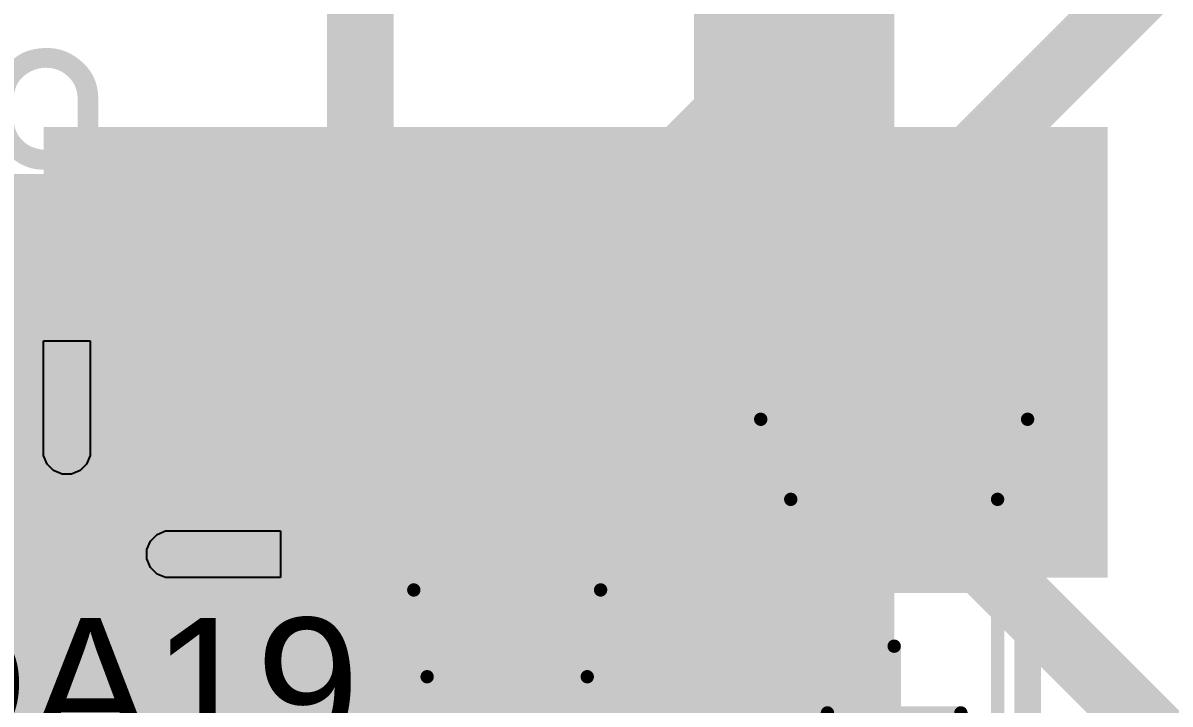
# Model space of a CAD drawing. Header units: inches. Extents: x 0 to 220, y 0 to 115.
# Drawn here: x 164.97 to 173.57, y 32.78 to 37.88 of the extents above; entities that cross this region are included whole.
import ezdxf

# ---------------------------------------------------------------- set-up
doc = ezdxf.new("R2010")
doc.units = ezdxf.units.IN
for name, color, linetype in [('Bottom Layer- Bottom', 5, 'Continuous'), ('Bottom Solder- Bot Mask', 6, 'Continuous'), ('Mechanical 13', 56, 'Continuous'), ('Mechanical 15', 56, 'Continuous'), ('Top 3D Body', 56, 'Continuous'), ('Top Assembly', 56, 'Continuous'), ('Top Courtyard', 56, 'Continuous'), ('Top Layer- Top', 1, 'Continuous'), ('Top Overlay- Top Silk', 2, 'Continuous'), ('Top Paste- Top Paste', 8, 'Continuous'), ('Top Solder- Top Mask', 216, 'Continuous')]:
    doc.layers.add(name, color=color, linetype=linetype)
doc.styles.add('Arial', font='', dxfattribs={"height": 0.2})
doc.styles.add('GOST type B', font='', dxfattribs={"height": 0.2})
doc.styles.get('Arial').set_extended_font_data('Arial')
doc.styles.get('GOST type B').set_extended_font_data('GOST type B')

# ---------------------------------------------------------------- blocks, each defined once
blk = doc.blocks.new('20_VQFN_155')
at = {"layer": 'Bottom Layer- Bottom'}
h = blk.add_hatch(color=7, dxfattribs=at)
edge = h.paths.add_edge_path()
edge.add_arc((1.00000054, 1.00000054), 0.2999994, 0, 360)
h = blk.add_hatch(color=7, dxfattribs=at)
edge = h.paths.add_edge_path()
edge.add_arc((1.00000054, 0), 0.2999994, 0, 360)
at = {"layer": 'Bottom Solder- Bot Mask'}
h = blk.add_hatch(color=7, dxfattribs=at)
edge = h.paths.add_edge_path()
edge.add_arc((1.00000054, 1.00000054), 0.2999994, 0, 360)
h = blk.add_hatch(color=7, dxfattribs=at)
edge = h.paths.add_edge_path()
edge.add_arc((1.00000054, 0), 0.2999994, 0, 360)
at = {"layer": 'Top Layer- Top'}
h = blk.add_hatch(color=1, dxfattribs=at)
edge = h.paths.add_edge_path()
edge.add_line((1.47500086, 2.89999928), (1.47500086, 2.07499966))
edge.add_arc((1.29999994, 2.07499966), 0.17500092, 270, 360, ccw=False)
edge.add_arc((1.29999994, 2.07499966), 0.17500092, 180, 270, ccw=False)
edge.add_line((1.12499902, 2.07499966), (1.12499902, 2.89999928))
edge.add_line((1.12499902, 2.89999928), (1.47500086, 2.89999928))
h = blk.add_hatch(color=7, dxfattribs=at)
edge = h.paths.add_edge_path()
edge.add_arc((1.29999994, 2.41805206), 0.15750032, 0, 360)
blk.add_hatch(color=7, dxfattribs=at).paths.add_polyline_path([(-1.57499939, 1.57499939), (1.57499939, 1.57499939), (1.57499939, -1.57499939), (-1.57499939, -1.57499939)])
h = blk.add_hatch(color=1, dxfattribs=at)
edge = h.paths.add_edge_path()
edge.add_line((2.89999928, 1.12499902), (2.07499966, 1.12499902))
edge.add_arc((2.07499966, 1.29999994), 0.17500092, 180, 270, ccw=False)
edge.add_arc((2.07499966, 1.29999994), 0.17500092, 90, 180, ccw=False)
edge.add_line((2.07499966, 1.47500086), (2.89999928, 1.47500086))
edge.add_line((2.89999928, 1.47500086), (2.89999928, 1.12499902))
h = blk.add_hatch(color=7, dxfattribs=at)
edge = h.paths.add_edge_path()
edge.add_arc((2.39999774, 1.29999994), 0.15750032, 0, 360)
h = blk.add_hatch(color=7, dxfattribs=at)
edge = h.paths.add_edge_path()
edge.add_arc((1.00000054, 1.00000054), 0.2999994, 0, 360)
h = blk.add_hatch(color=1, dxfattribs=at)
edge = h.paths.add_edge_path()
edge.add_line((2.89999928, 0.47500032), (2.07499966, 0.47500032))
edge.add_arc((2.07499966, 0.65000124), 0.17500092, 180.0000000000001, 270, ccw=False)
edge.add_arc((2.074995324015527, 0.6500030360289737), 0.1749965840247437, 89.99858035165812, 180.0005880393647, ccw=False)
edge.add_line((2.07499966, 0.8249996199999998), (2.89999928, 0.8249996199999998))
edge.add_line((2.89999928, 0.8249996199999998), (2.89999928, 0.47500032))
h = blk.add_hatch(color=7, dxfattribs=at)
edge = h.paths.add_edge_path()
edge.add_arc((2.39999774, 0.65000124), 0.15750032, 0, 360)
h = blk.add_hatch(color=7, dxfattribs=at)
edge = h.paths.add_edge_path()
edge.add_arc((1.00000054, 0), 0.2999994, 0, 360)
at = {"layer": 'Top Paste- Top Paste'}
h = blk.add_hatch(color=8, dxfattribs=at)
edge = h.paths.add_edge_path()
edge.add_line((1.44999964, 2.8750006), (1.44999964, 2.07499966))
edge.add_arc((1.29999994, 2.07499966), 0.1499997, 270, 360, ccw=False)
edge.add_arc((1.29999994, 2.07499966), 0.1499997, 180, 270, ccw=False)
edge.add_line((1.15000024, 2.07499966), (1.15000024, 2.8750006))
edge.add_line((1.15000024, 2.8750006), (1.44999964, 2.8750006))
blk.add_hatch(color=7, dxfattribs=at).paths.add_polyline_path([(0.1499997, 0.1499997), (1.4499971, 0.1499997), (1.4499971, 1.4499971), (0.1499997, 1.4499971)])
h = blk.add_hatch(color=8, dxfattribs=at)
edge = h.paths.add_edge_path()
edge.add_line((2.8750006, 1.15000024), (2.07499966, 1.15000024))
edge.add_arc((2.07499966, 1.29999994), 0.1499997, 180, 270, ccw=False)
edge.add_arc((2.07499966, 1.29999994), 0.1499997, 90, 180, ccw=False)
edge.add_line((2.07499966, 1.44999964), (2.8750006, 1.44999964))
edge.add_line((2.8750006, 1.44999964), (2.8750006, 1.15000024))
h = blk.add_hatch(color=8, dxfattribs=at)
edge = h.paths.add_edge_path()
edge.add_line((2.8750006, 0.499999), (2.07499966, 0.499999))
edge.add_arc((2.074997863974734, 0.6499969040266516), 0.1499979040374041, 179.9983437570373, 270.0006860407037, ccw=False)
edge.add_arc((2.07499966, 0.65000124), 0.1499997, 90, 180, ccw=False)
edge.add_line((2.07499966, 0.8000009399999999), (2.8750006, 0.8000009399999999))
edge.add_line((2.8750006, 0.8000009399999999), (2.8750006, 0.499999))
at = {"layer": 'Top Solder- Top Mask'}
h = blk.add_hatch(color=7, dxfattribs=at)
edge = h.paths.add_edge_path()
edge.add_arc((1.29999994, 2.41805206), 0.15750032, 0, 360)
for color, points in [(7, [(-1.57499939, 1.57499939), (1.57499939, 1.57499939), (1.57499939, -1.57499939), (-1.57499939, -1.57499939)]), (216, [(2.89999928, 0.47500032), (2.07499966, 0.47500032), (2.04018896, 0.47500032), (1.97586854, 0.5016423799999999), (1.9266408, 0.55087012), (1.89999874, 0.61519054), (1.89999874, 0.65000124), (1.89999874, 0.6848093999999999), (1.9266408, 0.74912982), (1.97586854, 0.7983575599999999), (2.04018896, 0.8250021599999999), (2.07499966, 0.8250021599999999), (2.07499966, 0.8249996199999998), (2.89999928, 0.8249996199999998)])]:
    blk.add_hatch(color=color, dxfattribs=at).paths.add_polyline_path(points)
h = blk.add_hatch(color=7, dxfattribs=at)
edge = h.paths.add_edge_path()
edge.add_arc((2.39999774, 1.29999994), 0.15750032, 0, 360)
h = blk.add_hatch(color=7, dxfattribs=at)
edge = h.paths.add_edge_path()
edge.add_arc((1.00000054, 1.00000054), 0.2999994, 0, 360)
h = blk.add_hatch(color=7, dxfattribs=at)
edge = h.paths.add_edge_path()
edge.add_arc((2.39999774, 0.65000124), 0.15750032, 0, 360)
h = blk.add_hatch(color=7, dxfattribs=at)
edge = h.paths.add_edge_path()
edge.add_arc((1.00000054, 0), 0.2999994, 0, 360)
at = {"layer": 'Top 3D Body'}
for points in [[(-2.5750012, 2.5750012, 0.1999996, 0.1999996, 0), (2.5750012, 2.5750012, 0.1999996, 0.1999996, 0)], [(2.5750012, -2.5750012, 0.1999996, 0.1999996, 0), (2.5750012, 2.5750012, 0.1999996, 0.1999996, 0)]]:
    blk.add_lwpolyline(points, format="xyseb", dxfattribs=at)
blk.add_lwpolyline([(2.5250013, 2.5750012, 0.0999998, 0.0999998, 1), (2.6250011, 2.5750012, 0.0999998, 0.0999998, 1)], format="xyseb", close=True, dxfattribs=at)
blk.add_lwpolyline([(2.5250013, 2.5750012, 0.0999998, 0.0999998, 1), (2.6250011, 2.5750012, 0.0999998, 0.0999998, 1)], format="xyseb", close=True, dxfattribs=at)
at = {"layer": 'Top Assembly'}
for points in [[(-3.00000162, 3.00000162, 0.1999996, 0.1999996, 0), (3.00000162, 3.00000162, 0.1999996, 0.1999996, 0)], [(3.00000162, -3.00000162, 0.1999996, 0.1999996, 0), (3.00000162, 3.00000162, 0.1999996, 0.1999996, 0)]]:
    blk.add_lwpolyline(points, format="xyseb", dxfattribs=at)
blk.add_lwpolyline([(2.95000172, 3.00000162, 0.0999998, 0.0999998, 1), (3.05000152, 3.00000162, 0.0999998, 0.0999998, 1)], format="xyseb", close=True, dxfattribs=at)
blk.add_lwpolyline([(2.95000172, 3.00000162, 0.0999998, 0.0999998, 1), (3.05000152, 3.00000162, 0.0999998, 0.0999998, 1)], format="xyseb", close=True, dxfattribs=at)
at = {"layer": 'Top Courtyard'}
for points in [[(-3.00000162, 3.00000162, 0.1999996, 0.1999996, 0), (3.00000162, 3.00000162, 0.1999996, 0.1999996, 0)], [(3.00000162, -3.00000162, 0.1999996, 0.1999996, 0), (3.00000162, 3.00000162, 0.1999996, 0.1999996, 0)]]:
    blk.add_lwpolyline(points, format="xyseb", dxfattribs=at)
blk.add_lwpolyline([(2.95000172, 3.00000162, 0.0999998, 0.0999998, 1), (3.05000152, 3.00000162, 0.0999998, 0.0999998, 1)], format="xyseb", close=True, dxfattribs=at)
blk.add_lwpolyline([(2.95000172, 3.00000162, 0.0999998, 0.0999998, 1), (3.05000152, 3.00000162, 0.0999998, 0.0999998, 1)], format="xyseb", close=True, dxfattribs=at)
at = {"layer": 'Top Overlay- Top Silk'}
for points in [[(1.85000138, 2.5750012, 0.1999996, 0.1999996, 0), (2.5750012, 2.5750012, 0.1999996, 0.1999996, 0)], [(2.5750012, 1.85000138, 0.1999996, 0.1999996, 0), (2.5750012, 2.5750012, 0.1999996, 0.1999996, 0)]]:
    blk.add_lwpolyline(points, format="xyseb", dxfattribs=at)
for points in [[(1.80000148, 2.5750012, 0.0999998, 0.0999998, 1), (1.90000128, 2.5750012, 0.0999998, 0.0999998, 1)], [(2.5250013, 2.5750012, 0.0999998, 0.0999998, 1), (2.6250011, 2.5750012, 0.0999998, 0.0999998, 1)], [(2.5250013, 2.5750012, 0.0999998, 0.0999998, 1), (2.6250011, 2.5750012, 0.0999998, 0.0999998, 1)], [(2.5250013, 1.85000138, 0.0999998, 0.0999998, 1), (2.6250011, 1.85000138, 0.0999998, 0.0999998, 1)]]:
    blk.add_lwpolyline(points, format="xyseb", close=True, dxfattribs=at)
at = {"layer": 'Top Solder- Top Mask'}
for p, q in [((1.12499902, 2.07499966), (1.12499902, 2.89999928)), ((1.12499902, 2.89999928), (1.47500086, 2.89999928)), ((1.47500086, 2.89999928), (1.47500086, 2.07499966)), ((1.12499902, 2.04018896), (1.12499902, 2.07499966)), ((1.12499902, 2.07499966), (1.12499902, 2.07499966)), ((1.47500086, 2.07499966), (1.47500086, 2.04018896)), ((1.15164108, 1.97586854), (1.12499902, 2.04018896)), ((1.47500086, 2.04018896), (1.44835626, 1.97586854)), ((1.20086882, 1.9266408), (1.15164108, 1.97586854)), ((1.26518924, 1.89999874), (1.20086882, 1.9266408)), ((1.29999994, 1.89999874), (1.26518924, 1.89999874)), ((1.3348081, 1.89999874), (1.29999994, 1.89999874)), ((1.39912852, 1.9266408), (1.3348081, 1.89999874)), ((1.44835626, 1.97586854), (1.39912852, 1.9266408)), ((1.97586854, 1.44835626), (2.04018896, 1.47500086)), ((2.04018896, 1.47500086), (2.07499966, 1.47500086)), ((2.07499966, 1.47500086), (2.07499966, 1.47500086)), ((2.07499966, 1.47500086), (2.89999928, 1.47500086)), ((2.89999928, 1.47500086), (2.89999928, 1.12499902)), ((1.89999874, 1.3348081), (1.9266408, 1.39912852)), ((1.9266408, 1.39912852), (1.97586854, 1.44835626)), ((1.89999874, 1.29999994), (1.89999874, 1.3348081)), ((1.89999874, 1.26518924), (1.89999874, 1.29999994)), ((1.9266408, 1.20086882), (1.89999874, 1.26518924)), ((1.97586854, 1.15164108), (1.9266408, 1.20086882)), ((2.04018896, 1.12499902), (1.97586854, 1.15164108)), ((2.07499966, 1.12499902), (2.04018896, 1.12499902)), ((2.89999928, 1.12499902), (2.07499966, 1.12499902))]:
    blk.add_line(p, q, dxfattribs=at)
at = {"layer": 'Top Assembly', "style": 'Arial'}
blk.add_text('DA19', height=1.00000054, dxfattribs=at).set_placement((0, -0.17714976))
blk = doc.blocks.new('CAP__0805_171')
at = {"layer": 'Top Layer- Top'}
for points in [[(-1.49999827, -0.62500002), (-1.49999827, 0.62500002), (-0.4999977299999999, 0.62500002), (-0.49999773, -0.62500002)], [(0.4999951899999999, -0.62500002), (0.4999951900000001, 0.62500002), (1.49999573, 0.62500002), (1.49999573, -0.62500002)]]:
    blk.add_hatch(color=7, dxfattribs=at).paths.add_polyline_path(points)
at = {"layer": 'Top Paste- Top Paste'}
for points in [[(-1.49999827, -0.62500002), (-1.49999827, 0.62500002), (-0.4999977299999999, 0.62500002), (-0.49999773, -0.62500002)], [(0.4999951899999999, -0.62500002), (0.4999951900000001, 0.62500002), (1.49999573, 0.62500002), (1.49999573, -0.62500002)]]:
    blk.add_hatch(color=7, dxfattribs=at).paths.add_polyline_path(points)
at = {"layer": 'Top Solder- Top Mask'}
for points in [[(-1.60159827, -0.72660002), (-1.60159827, 0.72660002), (-0.3983977299999999, 0.72660002), (-0.3983977300000001, -0.72660002)], [(0.3983951899999999, -0.72660002), (0.3983951900000001, 0.72660002), (1.60159573, 0.72660002), (1.60159573, -0.72660002)]]:
    blk.add_hatch(color=7, dxfattribs=at).paths.add_polyline_path(points)
at = {"layer": 'Mechanical 13'}
for points in [[(-0.9491903799999999, 0.59999626, 0.0999998, 0.0999998, 0), (-0.9491903799999999, -0.5999987999999999, 0.0999998, 0.0999998, 0)], [(-0.9491903799999999, 0.59999626, 0.0999998, 0.0999998, 0), (1.0499979, 0.59999626, 0.0999998, 0.0999998, 0)], [(1.0499979, 0.59999626, 0.0999998, 0.0999998, 0), (1.04999282, -0.5999987999999999, 0.0999998, 0.0999998, 0)], [(-0.9491903799999999, -0.5999987999999999, 0.0999998, 0.0999998, 0), (1.04999282, -0.5999987999999999, 0.0999998, 0.0999998, 0)]]:
    blk.add_lwpolyline(points, format="xyseb", dxfattribs=at)
for points in [[(-0.97418906, 0.59999626, 0.0499999, 0.0499999, 1), (-0.9241917, 0.59999626, 0.0499999, 0.0499999, 1)], [(-0.97418906, 0.59999626, 0.0499999, 0.0499999, 1), (-0.9241917, 0.59999626, 0.0499999, 0.0499999, 1)], [(1.02499922, 0.59999626, 0.0499999, 0.0499999, 1), (1.07499658, 0.59999626, 0.0499999, 0.0499999, 1)], [(1.02499922, 0.59999626, 0.0499999, 0.0499999, 1), (1.07499658, 0.59999626, 0.0499999, 0.0499999, 1)], [(-0.97418906, -0.5999987999999999, 0.0499999, 0.0499999, 1), (-0.9241917, -0.5999987999999999, 0.0499999, 0.0499999, 1)], [(-0.97418906, -0.5999987999999999, 0.0499999, 0.0499999, 1), (-0.9241917, -0.5999987999999999, 0.0499999, 0.0499999, 1)], [(1.02499414, -0.5999987999999999, 0.0499999, 0.0499999, 1), (1.0749915, -0.5999987999999999, 0.0499999, 0.0499999, 1)], [(1.02499414, -0.5999987999999999, 0.0499999, 0.0499999, 1), (1.0749915, -0.5999987999999999, 0.0499999, 0.0499999, 1)]]:
    blk.add_lwpolyline(points, format="xyseb", close=True, dxfattribs=at)
at = {"layer": 'Mechanical 15'}
for points in [[(-1.69999914, 0.7000011399999999, 0.0999998, 0.0999998, 0), (1.69999914, 0.6999985999999999, 0.0999998, 0.0999998, 0)], [(-1.69999914, 0.7000011399999999, 0.0999998, 0.0999998, 0), (-1.69999914, -0.6999985999999999, 0.0999998, 0.0999998, 0)], [(1.69999914, 0.6999985999999999, 0.0999998, 0.0999998, 0), (1.69999914, -0.7000036799999999, 0.0999998, 0.0999998, 0)], [(2.54e-06, 0.49999646, 0.0999998, 0.0999998, 0), (-2.54e-06, -0.50000154, 0.0999998, 0.0999998, 0)], [(-0.49999646, 2.54e-06, 0.0999998, 0.0999998, 0), (0.49999646, -2.54e-06, 0.0999998, 0.0999998, 0)], [(-1.69999914, -0.6999985999999999, 0.0999998, 0.0999998, 0), (1.69999914, -0.7000036799999999, 0.0999998, 0.0999998, 0)]]:
    blk.add_lwpolyline(points, format="xyseb", dxfattribs=at)
for points in [[(-1.72499782, 0.7000011399999999, 0.0499999, 0.0499999, 1), (-1.67500046, 0.7000011399999999, 0.0499999, 0.0499999, 1)], [(-1.72499782, 0.7000011399999999, 0.0499999, 0.0499999, 1), (-1.67500046, 0.7000011399999999, 0.0499999, 0.0499999, 1)], [(1.67500046, 0.6999985999999999, 0.0499999, 0.0499999, 1), (1.72499782, 0.6999985999999999, 0.0499999, 0.0499999, 1)], [(1.67500046, 0.6999985999999999, 0.0499999, 0.0499999, 1), (1.72499782, 0.6999985999999999, 0.0499999, 0.0499999, 1)], [(-0.02499614, 0.49999646, 0.0499999, 0.0499999, 1), (0.02500122, 0.49999646, 0.0499999, 0.0499999, 1)], [(-0.5249951399999999, 2.54e-06, 0.0499999, 0.0499999, 1), (-0.47499778, 2.54e-06, 0.0499999, 0.0499999, 1)], [(0.47499778, -2.54e-06, 0.0499999, 0.0499999, 1), (0.5249951399999999, -2.54e-06, 0.0499999, 0.0499999, 1)], [(-0.02500122, -0.50000154, 0.0499999, 0.0499999, 1), (0.02499614, -0.50000154, 0.0499999, 0.0499999, 1)], [(-1.72499782, -0.6999985999999999, 0.0499999, 0.0499999, 1), (-1.67500046, -0.6999985999999999, 0.0499999, 0.0499999, 1)], [(-1.72499782, -0.6999985999999999, 0.0499999, 0.0499999, 1), (-1.67500046, -0.6999985999999999, 0.0499999, 0.0499999, 1)], [(1.67500046, -0.7000036799999999, 0.0499999, 0.0499999, 1), (1.72499782, -0.7000036799999999, 0.0499999, 0.0499999, 1)], [(1.67500046, -0.7000036799999999, 0.0499999, 0.0499999, 1), (1.72499782, -0.7000036799999999, 0.0499999, 0.0499999, 1)]]:
    blk.add_lwpolyline(points, format="xyseb", close=True, dxfattribs=at)
at = {"layer": 'Top Overlay- Top Silk'}
for points in [[(-1.70000676, 0.8249996199999998, 0.1999996, 0.1999996, 0), (-1.69999406, -0.8250047, 0.1999996, 0.1999996, 0)], [(-1.70000676, 0.8249996199999998, 0.1999996, 0.1999996, 0), (1.70000168, 0.82498946, 0.1999996, 0.1999996, 0)], [(1.70000168, 0.82498946, 0.1999996, 0.1999996, 0), (1.70000168, -0.8250072399999999, 0.1999996, 0.1999996, 0)], [(-1.69999406, -0.8250047, 0.1999996, 0.1999996, 0), (1.70000168, -0.8250072399999999, 0.1999996, 0.1999996, 0)]]:
    blk.add_lwpolyline(points, format="xyseb", dxfattribs=at)
for points in [[(-1.75000666, 0.8249996199999998, 0.0999998, 0.0999998, 1), (-1.65000686, 0.8249996199999998, 0.0999998, 0.0999998, 1)], [(-1.75000666, 0.8249996199999998, 0.0999998, 0.0999998, 1), (-1.65000686, 0.8249996199999998, 0.0999998, 0.0999998, 1)], [(1.65000178, 0.82498946, 0.0999998, 0.0999998, 1), (1.75000158, 0.82498946, 0.0999998, 0.0999998, 1)], [(1.65000178, 0.82498946, 0.0999998, 0.0999998, 1), (1.75000158, 0.82498946, 0.0999998, 0.0999998, 1)], [(-1.74999396, -0.8250047, 0.0999998, 0.0999998, 1), (-1.64999416, -0.8250047, 0.0999998, 0.0999998, 1)], [(-1.74999396, -0.8250047, 0.0999998, 0.0999998, 1), (-1.64999416, -0.8250047, 0.0999998, 0.0999998, 1)], [(1.65000178, -0.8250072399999999, 0.0999998, 0.0999998, 1), (1.75000158, -0.8250072399999999, 0.0999998, 0.0999998, 1)], [(1.65000178, -0.8250072399999999, 0.0999998, 0.0999998, 1), (1.75000158, -0.8250072399999999, 0.0999998, 0.0999998, 1)]]:
    blk.add_lwpolyline(points, format="xyseb", close=True, dxfattribs=at)
blk = doc.blocks.new('CAP__1206_172')
at = {"layer": 'Top Layer- Top'}
for points in [[(-1.99999219, -0.79998951), (-1.99999219, 0.80000983), (-0.99999165, 0.80000983), (-0.99999165, -0.79998951)], [(1.00000435, -0.79999713), (1.00000435, 0.8000022099999999), (2.00000489, 0.8000022099999999), (2.00000489, -0.79999713)]]:
    blk.add_hatch(color=7, dxfattribs=at).paths.add_polyline_path(points)
at = {"layer": 'Top Paste- Top Paste'}
for points in [[(-1.99999219, -0.79998951), (-1.99999219, 0.80000983), (-0.99999165, 0.80000983), (-0.99999165, -0.79998951)], [(1.00000435, -0.79999713), (1.00000435, 0.8000022099999999), (2.00000489, 0.8000022099999999), (2.00000489, -0.79999713)]]:
    blk.add_hatch(color=7, dxfattribs=at).paths.add_polyline_path(points)
at = {"layer": 'Top Solder- Top Mask'}
for points in [[(-2.10159219, -0.9015895099999999), (-2.10159219, 0.90160983), (-0.8983916499999999, 0.90160983), (-0.8983916499999999, -0.9015895099999999)], [(0.89840435, -0.9015971299999999), (0.89840435, 0.9016022099999998), (2.10160489, 0.9016022099999998), (2.10160489, -0.9015971299999999)]]:
    blk.add_hatch(color=7, dxfattribs=at).paths.add_polyline_path(points)
at = {"layer": 'Mechanical 13'}
for points in [[(-1.5999968, 0.7750022599999999, 0.0999998, 0.0999998, 0), (-1.5999968, -0.77498956, 0.0999998, 0.0999998, 0)], [(-1.5999968, 0.7750022599999999, 0.0999998, 0.0999998, 0), (1.59999934, 0.77499718, 0.0999998, 0.0999998, 0)], [(1.59999934, 0.77499718, 0.0999998, 0.0999998, 0), (1.6000095, -0.77498702, 0.0999998, 0.0999998, 0)], [(1.6000095, -0.77498702, 0.0999998, 0.0999998, 0), (-1.5999968, -0.77498956, 0.0999998, 0.0999998, 0)]]:
    blk.add_lwpolyline(points, format="xyseb", dxfattribs=at)
for points in [[(-1.62499548, 0.7750022599999999, 0.0499999, 0.0499999, 1), (-1.57499812, 0.7750022599999999, 0.0499999, 0.0499999, 1)], [(-1.62499548, 0.7750022599999999, 0.0499999, 0.0499999, 1), (-1.57499812, 0.7750022599999999, 0.0499999, 0.0499999, 1)], [(1.57500066, 0.77499718, 0.0499999, 0.0499999, 1), (1.62499802, 0.77499718, 0.0499999, 0.0499999, 1)], [(1.57500066, 0.77499718, 0.0499999, 0.0499999, 1), (1.62499802, 0.77499718, 0.0499999, 0.0499999, 1)], [(-1.62499548, -0.77498956, 0.0499999, 0.0499999, 1), (-1.57499812, -0.77498956, 0.0499999, 0.0499999, 1)], [(-1.62499548, -0.77498956, 0.0499999, 0.0499999, 1), (-1.57499812, -0.77498956, 0.0499999, 0.0499999, 1)], [(1.57501082, -0.77498702, 0.0499999, 0.0499999, 1), (1.62500818, -0.77498702, 0.0499999, 0.0499999, 1)], [(1.57501082, -0.77498702, 0.0499999, 0.0499999, 1), (1.62500818, -0.77498702, 0.0499999, 0.0499999, 1)]]:
    blk.add_lwpolyline(points, format="xyseb", close=True, dxfattribs=at)
at = {"layer": 'Mechanical 15'}
for points in [[(-2.19999052, 1.00000308, 0.0999998, 0.0999998, 0), (2.20000322, 1.00000308, 0.0999998, 0.0999998, 0)], [(-2.19999052, 1.00000308, 0.0999998, 0.0999998, 0), (-2.19998798, -0.9999929200000001, 0.0999998, 0.0999998, 0)], [(2.20000322, 1.00000308, 0.0999998, 0.0999998, 0), (2.20000068, -0.999998, 0.0999998, 0.0999998, 0)], [(0, 0.50000916, 0.0999998, 0.0999998, 0), (7.619999999999999e-06, -0.49998884, 0.0999998, 0.0999998, 0)], [(0.50000154, 7.619999999999999e-06, 0.0999998, 0.0999998, 0), (-0.499999, 5.08e-06, 0.0999998, 0.0999998, 0)], [(-2.19998798, -0.9999929200000001, 0.0999998, 0.0999998, 0), (2.20000068, -0.999998, 0.0999998, 0.0999998, 0)]]:
    blk.add_lwpolyline(points, format="xyseb", dxfattribs=at)
for points in [[(-2.2249892, 1.00000308, 0.0499999, 0.0499999, 1), (-2.17499184, 1.00000308, 0.0499999, 0.0499999, 1)], [(-2.2249892, 1.00000308, 0.0499999, 0.0499999, 1), (-2.17499184, 1.00000308, 0.0499999, 0.0499999, 1)], [(2.17500454, 1.00000308, 0.0499999, 0.0499999, 1), (2.2250019, 1.00000308, 0.0499999, 0.0499999, 1)], [(2.17500454, 1.00000308, 0.0499999, 0.0499999, 1), (2.2250019, 1.00000308, 0.0499999, 0.0499999, 1)], [(-0.02499868, 0.50000916, 0.0499999, 0.0499999, 1), (0.02499868, 0.50000916, 0.0499999, 0.0499999, 1)], [(-0.5249976799999999, 5.08e-06, 0.0499999, 0.0499999, 1), (-0.47500032, 5.08e-06, 0.0499999, 0.0499999, 1)], [(0.47500286, 7.619999999999999e-06, 0.0499999, 0.0499999, 1), (0.52500022, 7.619999999999999e-06, 0.0499999, 0.0499999, 1)], [(-0.02499106, -0.49998884, 0.0499999, 0.0499999, 1), (0.0250063, -0.49998884, 0.0499999, 0.0499999, 1)], [(-2.22498666, -0.9999929200000001, 0.0499999, 0.0499999, 1), (-2.1749893, -0.9999929200000001, 0.0499999, 0.0499999, 1)], [(-2.22498666, -0.9999929200000001, 0.0499999, 0.0499999, 1), (-2.1749893, -0.9999929200000001, 0.0499999, 0.0499999, 1)], [(2.175002, -0.999998, 0.0499999, 0.0499999, 1), (2.22499936, -0.999998, 0.0499999, 0.0499999, 1)], [(2.175002, -0.999998, 0.0499999, 0.0499999, 1), (2.22499936, -0.999998, 0.0499999, 0.0499999, 1)]]:
    blk.add_lwpolyline(points, format="xyseb", close=True, dxfattribs=at)
at = {"layer": 'Top Overlay- Top Silk'}
for points in [[(-2.19999052, 1.00000308, 0.1999996, 0.1999996, 0), (-2.19998798, -0.9999929200000001, 0.1999996, 0.1999996, 0)], [(-2.19999052, 1.00000308, 0.1999996, 0.1999996, 0), (2.20000322, 1.00000308, 0.1999996, 0.1999996, 0)], [(2.20000322, 1.00000308, 0.1999996, 0.1999996, 0), (2.20000068, -0.999998, 0.1999996, 0.1999996, 0)], [(-2.19998798, -0.9999929200000001, 0.1999996, 0.1999996, 0), (2.20000068, -0.999998, 0.1999996, 0.1999996, 0)]]:
    blk.add_lwpolyline(points, format="xyseb", dxfattribs=at)
for points in [[(-2.24999042, 1.00000308, 0.0999998, 0.0999998, 1), (-2.14999062, 1.00000308, 0.0999998, 0.0999998, 1)], [(-2.24999042, 1.00000308, 0.0999998, 0.0999998, 1), (-2.14999062, 1.00000308, 0.0999998, 0.0999998, 1)], [(2.15000332, 1.00000308, 0.0999998, 0.0999998, 1), (2.25000312, 1.00000308, 0.0999998, 0.0999998, 1)], [(2.15000332, 1.00000308, 0.0999998, 0.0999998, 1), (2.25000312, 1.00000308, 0.0999998, 0.0999998, 1)], [(-2.24998788, -0.9999929200000001, 0.0999998, 0.0999998, 1), (-2.14998808, -0.9999929200000001, 0.0999998, 0.0999998, 1)], [(-2.24998788, -0.9999929200000001, 0.0999998, 0.0999998, 1), (-2.14998808, -0.9999929200000001, 0.0999998, 0.0999998, 1)], [(2.15000078, -0.999998, 0.0999998, 0.0999998, 1), (2.25000058, -0.999998, 0.0999998, 0.0999998, 1)], [(2.15000078, -0.999998, 0.0999998, 0.0999998, 1), (2.25000058, -0.999998, 0.0999998, 0.0999998, 1)]]:
    blk.add_lwpolyline(points, format="xyseb", close=True, dxfattribs=at)

msp = doc.modelspace()

# ---------------------------------------------------------------- hatches: boundary and pattern name
at = {"layer": 'Bottom Layer- Bottom'}
msp.add_hatch(color=7, dxfattribs=at).paths.add_polyline_path([(158.250001, 3.50000062), (171.49999736, 3.50000062), (171.49999736, 36.74999761999999), (158.250001, 36.74999761999999)])
at = {"layer": 'Top Layer- Top'}
msp.add_hatch(color=1, dxfattribs=at).paths.add_polyline_path([(173.10000178, 33.72499986), (173.10000178, 37.10000453999999), (165.12499868, 37.10000453999999), (165.12499868, 34.51733508), (165.11685544, 34.50919184), (165.1260477, 34.49999958), (165.8999984, 34.49999958), (165.8999984, 33.86519261999999), (166.04019116, 33.72499986)])

# ---------------------------------------------------------------- linework, layer by layer
at = {"layer": 'Bottom Layer- Bottom'}
for points in [[(170.74999886, 36.99999966, 1.49999954, 1.49999954, 0), (170.74999886, 40.38294945999999, 1.49999954, 1.49999954, 0)], [(169.82539568, 36.07539648, 1.49999954, 1.49999954, 0), (170.74999886, 36.99999966, 1.49999954, 1.49999954, 0)], [(169.52756544, 24.77756538, 1.49999954, 1.49999954, 0), (169.52756544, 36.07539648, 1.49999954, 1.49999954, 0)], [(169.52756544, 36.07539648, 1.49999954, 1.49999954, 0), (169.82539568, 36.07539648, 1.49999954, 1.49999954, 0)]]:
    msp.add_lwpolyline(points, format="xyseb", dxfattribs=at)
for points in [[(170.37499834, 36.99999966, 0.7499985, 0.7499985, 1), (171.12499938, 36.99999966, 0.7499985, 0.7499985, 1)], [(170.37499834, 36.99999966, 0.7499985, 0.7499985, 1), (171.12499938, 36.99999966, 0.7499985, 0.7499985, 1)], [(169.15256492, 36.07539648, 0.7499985, 0.7499985, 1), (169.90256596, 36.07539648, 0.7499985, 0.7499985, 1)], [(169.15256492, 36.07539648, 0.7499985, 0.7499985, 1), (169.90256596, 36.07539648, 0.7499985, 0.7499985, 1)], [(169.45039516, 36.07539648, 0.7499985, 0.7499985, 1), (170.2003962, 36.07539648, 0.7499985, 0.7499985, 1)], [(169.45039516, 36.07539648, 0.7499985, 0.7499985, 1), (170.2003962, 36.07539648, 0.7499985, 0.7499985, 1)]]:
    msp.add_lwpolyline(points, format="xyseb", close=True, dxfattribs=at)
at = {"layer": 'Top Layer- Top'}
for points in [[(171.46265936, 36.24777104, 0.499999, 0.499999, 0), (183.7500008, 48.53511248, 0.499999, 0.499999, 0)], [(167.50000028, 36.24777104, 0.499999, 0.499999, 0), (167.50000028, 38.54314364, 0.499999, 0.499999, 0)], [(171.79999676, 34.2113743, 0.499999, 0.499999, 0), (176.01140058, 29.99997048, 0.499999, 0.499999, 0)], [(170.00000036, 34.17499896, 0.2999994, 0.2999994, 0), (170.0363757, 34.2113743, 0.2999994, 0.2999994, 0)], [(170.00000036, 32.04912818, 0.2999994, 0.2999994, 0), (170.00000036, 34.17499896, 0.2999994, 0.2999994, 0)], [(170.0363757, 34.2113743, 0.2999994, 0.2999994, 0), (171.79999676, 34.2113743, 0.2999994, 0.2999994, 0)], [(166.3999974, 33.25000207999999, 0.254, 0.254, 0), (168.28258698, 33.25000207999999, 0.254, 0.254, 0)], [(168.28258698, 33.25000207999999, 0.254, 0.254, 0), (168.59999808, 32.93259098, 0.254, 0.254, 0)]]:
    msp.add_lwpolyline(points, format="xyseb", dxfattribs=at)
for points in [[(167.3750018, 36.24777104, 0.2499995, 0.2499995, 1), (167.62499876, 36.24777104, 0.2499995, 0.2499995, 1)], [(171.33766088, 36.24777104, 0.2499995, 0.2499995, 1), (171.58765784, 36.24777104, 0.2499995, 0.2499995, 1)], [(171.67499828, 34.2113743, 0.2499995, 0.2499995, 1), (171.92499524, 34.2113743, 0.2499995, 0.2499995, 1)], [(169.92500178, 34.17499896, 0.1499997, 0.1499997, 1), (170.07499894, 34.17499896, 0.1499997, 0.1499997, 1)], [(169.92500178, 34.17499896, 0.1499997, 0.1499997, 1), (170.07499894, 34.17499896, 0.1499997, 0.1499997, 1)], [(169.96137712, 34.2113743, 0.1499997, 0.1499997, 1), (170.11137428, 34.2113743, 0.1499997, 0.1499997, 1)], [(169.96137712, 34.2113743, 0.1499997, 0.1499997, 1), (170.11137428, 34.2113743, 0.1499997, 0.1499997, 1)], [(171.72499818, 34.2113743, 0.1499997, 0.1499997, 1), (171.87499534, 34.2113743, 0.1499997, 0.1499997, 1)], [(166.3364974, 33.25000207999999, 0.127, 0.127, 1), (166.4634974, 33.25000207999999, 0.127, 0.127, 1)], [(168.21908698, 33.25000207999999, 0.127, 0.127, 1), (168.34608698, 33.25000207999999, 0.127, 0.127, 1)], [(168.21908698, 33.25000207999999, 0.127, 0.127, 1), (168.34608698, 33.25000207999999, 0.127, 0.127, 1)], [(168.53649808, 32.93259098, 0.127, 0.127, 1), (168.66349808, 32.93259098, 0.127, 0.127, 1)]]:
    msp.add_lwpolyline(points, format="xyseb", close=True, dxfattribs=at)

# ---------------------------------------------------------------- block references
msp.add_blockref('20_VQFN_155', (163.99999966, 32.60000084))
at = {"rotation": 90}
for name, p in [('CAP__1206_172', (171.4999999, 32.71136968)), ('CAP__0805_171', (168.59999808, 31.93259552))]:
    msp.add_blockref(name, p, dxfattribs=at)

# ---------------------------------------------------------------- texts
at = {"layer": 'Top Overlay- Top Silk', "style": 'GOST type B'}
msp.add_text('DA19', height=1.524, dxfattribs=at).set_placement((161.3324688, 36.16899802))

doc.saveas('drawing.dxf')
